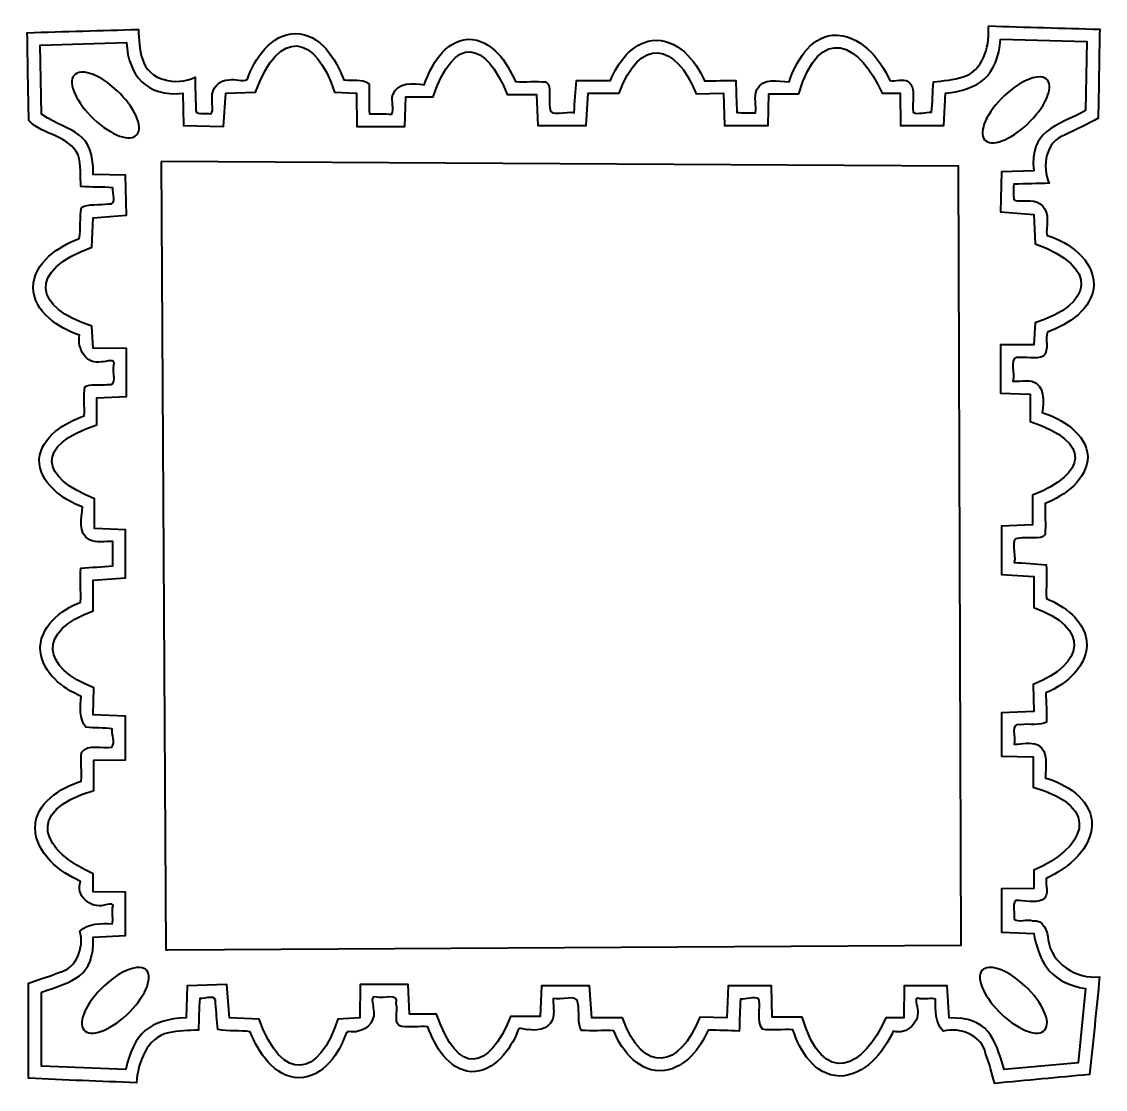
# Model space of a CAD drawing. Header units: centimetres. Extents: x -9.5 to 9.5, y -4.2 to 4.2.
# Drawn here: x -9.55 to -0.97, y -4.23 to 4.22 of the extents above; entities that cross this region are included whole.
import ezdxf

# ---------------------------------------------------------------- set-up
doc = ezdxf.new("R2010")
doc.units = ezdxf.units.CM
doc.header["$MEASUREMENT"] = 0
doc.layers.add('Layer 1', color=7, linetype='Continuous')

msp = doc.modelspace()

# ---------------------------------------------------------------- linework, layer by layer
at = {"layer": 'Layer 1', "color": 36, "lineweight": 40}
for points, knots in [([(-1.79864, 4.08513), (-1.81734, 3.79346), (-1.97222, 3.68185), (-2.23359, 3.65564), (-2.23359, 3.65564), (-2.23359, 3.65564), (-2.24633, 3.40086), (-2.24633, 3.40086), (-2.24633, 3.40086), (-2.24633, 3.40086), (-2.58847, 3.40086), (-2.58847, 3.40086), (-2.58847, 3.40086), (-2.58847, 3.40086), (-2.59211, 3.65564), (-2.59211, 3.65564), (-2.59211, 3.65564), (-2.59211, 3.65564), (-2.73588, 3.65564), (-2.73588, 3.65564), (-2.73588, 3.65564), (-2.90376, 4.04743), (-3.2298, 4.22292), (-3.39467, 3.65018), (-3.39467, 3.65018), (-3.39467, 3.65018), (-3.63307, 3.65018), (-3.63307, 3.65018), (-3.63307, 3.65018), (-3.63307, 3.65018), (-3.63853, 3.40086), (-3.63853, 3.40086), (-3.63853, 3.40086), (-3.63853, 3.40086), (-3.98249, 3.40086), (-3.98249, 3.40086), (-3.98249, 3.40086), (-3.98249, 3.40086), (-3.99159, 3.65564), (-3.99159, 3.65564), (-3.99159, 3.65564), (-3.99159, 3.65564), (-4.20816, 3.65018), (-4.20816, 3.65018), (-4.20816, 3.65018), (-4.36341, 4.05919), (-4.65818, 4.10738), (-4.81782, 3.65563), (-4.81782, 3.65563), (-4.81782, 3.65563), (-5.06168, 3.65563), (-5.06168, 3.65563), (-5.06168, 3.65563), (-5.06168, 3.65563), (-5.07988, 3.40085), (-5.07988, 3.40085), (-5.07988, 3.40085), (-5.07988, 3.40085), (-5.46023, 3.40085), (-5.46023, 3.40085), (-5.46023, 3.40085), (-5.46023, 3.40085), (-5.47115, 3.64653), (-5.47115, 3.64653), (-5.47115, 3.64653), (-5.47115, 3.64653), (-5.70409, 3.64653), (-5.70409, 3.64653), (-5.70409, 3.64653), (-5.87607, 4.07189), (-6.12167, 4.12738), (-6.2901, 3.62652), (-6.2901, 3.62652), (-6.2901, 3.62652), (-6.50667, 3.62652), (-6.50667, 3.62652), (-6.50667, 3.62652), (-6.50667, 3.62652), (-6.51577, 3.39176), (-6.51577, 3.39176), (-6.51577, 3.39176), (-6.51577, 3.39176), (-6.89612, 3.39176), (-6.89612, 3.39176), (-6.89612, 3.39176), (-6.89612, 3.39176), (-6.89794, 3.65564), (-6.89794, 3.65564), (-6.89794, 3.65564), (-6.89794, 3.65564), (-7.07265, 3.66474), (-7.07265, 3.66474), (-7.07265, 3.66474), (-7.21763, 4.12177), (-7.51064, 4.18231), (-7.69687, 3.66474), (-7.69687, 3.66474), (-7.69687, 3.66474), (-7.93163, 3.65564), (-7.93163, 3.65564), (-7.93163, 3.65564), (-7.93163, 3.65564), (-7.95165, 3.39176), (-7.95165, 3.39176), (-7.95165, 3.39176), (-7.95165, 3.39176), (-8.26649, 3.40086), (-8.26649, 3.40086), (-8.26649, 3.40086), (-8.26649, 3.40086), (-8.27377, 3.65564), (-8.27377, 3.65564), (-8.27377, 3.65564), (-8.56172, 3.62551), (-8.70187, 3.79532), (-8.71963, 4.05783), (-8.71963, 4.05783), (-8.71963, 4.05783), (-9.40208, 4.03781), (-9.40208, 4.03781), (-9.40208, 4.03781), (-9.40208, 4.03781), (-9.39298, 3.49003), (-9.39298, 3.49003), (-9.39298, 3.49003), (-9.14096, 3.32783), (-8.98519, 3.37122), (-8.98169, 3.01322), (-8.98169, 3.01322), (-8.98169, 3.01322), (-8.72691, 3.00594), (-8.72691, 3.00594), (-8.72691, 3.00594), (-8.72691, 3.00594), (-8.71963, 2.68928), (-8.71963, 2.68928), (-8.71963, 2.68928), (-8.71963, 2.68928), (-8.98169, 2.66926), (-8.98169, 2.66926), (-8.98169, 2.66926), (-8.98169, 2.66926), (-8.99261, 2.43632), (-8.99261, 2.43632), (-8.99261, 2.43632), (-9.51018, 2.25009), (-9.44964, 1.95526), (-8.99261, 1.81028), (-8.99261, 1.81028), (-8.99261, 1.81028), (-8.98169, 1.63557), (-8.98169, 1.63557), (-8.98169, 1.63557), (-8.98169, 1.63557), (-8.71963, 1.63375), (-8.71963, 1.63375), (-8.71963, 1.63375), (-8.71963, 1.63375), (-8.71963, 1.2534), (-8.71963, 1.2534), (-8.71963, 1.2534), (-8.71963, 1.2534), (-8.95257, 1.2443), (-8.95257, 1.2443), (-8.95257, 1.2443), (-8.95257, 1.2443), (-8.95257, 1.02955), (-8.95257, 1.02955), (-8.95257, 1.02955), (-9.45344, 0.86113), (-9.39795, 0.61553), (-8.97259, 0.44355), (-8.97259, 0.44355), (-8.97259, 0.44355), (-8.97259, 0.20879), (-8.97259, 0.20879), (-8.97259, 0.20879), (-8.97259, 0.20879), (-8.72691, 0.19787), (-8.72691, 0.19787), (-8.72691, 0.19787), (-8.72691, 0.19787), (-8.72691, -0.18248), (-8.72691, -0.18248), (-8.72691, -0.18248), (-8.72691, -0.18248), (-8.98169, -0.20068), (-8.98169, -0.20068), (-8.98169, -0.20068), (-8.98169, -0.20068), (-8.98169, -0.44454), (-8.98169, -0.44454), (-8.98169, -0.44454), (-9.43344, -0.60418), (-9.38524, -0.89894), (-8.97623, -1.0542), (-8.97623, -1.0542), (-8.97623, -1.0542), (-8.98169, -1.26895), (-8.98169, -1.26895), (-8.98169, -1.26895), (-8.98169, -1.26895), (-8.72691, -1.27987), (-8.72691, -1.27987), (-8.72691, -1.27987), (-8.72691, -1.27987), (-8.72691, -1.62383), (-8.72691, -1.62383), (-8.72691, -1.62383), (-8.72691, -1.62383), (-8.97623, -1.62747), (-8.97623, -1.62747), (-8.97623, -1.62747), (-8.97623, -1.62747), (-8.97623, -1.86769), (-8.97623, -1.86769), (-8.97623, -1.86769), (-9.54898, -2.03257), (-9.37348, -2.3586), (-8.98169, -2.52648), (-8.98169, -2.52648), (-8.98169, -2.52648), (-8.98169, -2.67025), (-8.98169, -2.67025), (-8.98169, -2.67025), (-8.98169, -2.67025), (-8.72691, -2.67389), (-8.72691, -2.67389), (-8.72691, -2.67389), (-8.72691, -2.67389), (-8.72691, -3.01603), (-8.72691, -3.01603), (-8.72691, -3.01603), (-8.72691, -3.01603), (-8.98169, -3.02877), (-8.98169, -3.02877), (-8.98169, -3.02877), (-8.97243, -3.34929), (-9.14714, -3.37822), (-9.39298, -3.46554), (-9.39298, -3.46554), (-9.39298, -3.46554), (-9.39298, -4.05154), (-9.39298, -4.05154), (-9.39298, -4.05154), (-9.39298, -4.05154), (-8.72509, -4.07884), (-8.72509, -4.07884), (-8.72509, -4.07884), (-8.66336, -3.79076), (-8.5328, -3.67781), (-8.24646, -3.66937), (-8.24646, -3.66937), (-8.24646, -3.66937), (-8.23918, -3.41459), (-8.23918, -3.41459), (-8.23918, -3.41459), (-8.23918, -3.41459), (-7.92434, -3.40549), (-7.92434, -3.40549), (-7.92434, -3.40549), (-7.92434, -3.40549), (-7.9025, -3.66937), (-7.9025, -3.66937), (-7.9025, -3.66937), (-7.9025, -3.66937), (-7.66956, -3.67847), (-7.66956, -3.67847), (-7.66956, -3.67847), (-7.48333, -4.19604), (-7.19032, -4.1355), (-7.04534, -3.67847), (-7.04534, -3.67847), (-7.04534, -3.67847), (-6.87063, -3.66937), (-6.87063, -3.66937), (-6.87063, -3.66937), (-6.87063, -3.66937), (-6.86881, -3.40549), (-6.86881, -3.40549), (-6.86881, -3.40549), (-6.86881, -3.40549), (-6.48846, -3.40549), (-6.48846, -3.40549), (-6.48846, -3.40549), (-6.48846, -3.40549), (-6.47754, -3.63843), (-6.47754, -3.63843), (-6.47754, -3.63843), (-6.47754, -3.63843), (-6.26279, -3.63843), (-6.26279, -3.63843), (-6.26279, -3.63843), (-6.09437, -4.1393), (-5.84876, -4.08381), (-5.67679, -3.65845), (-5.67679, -3.65845), (-5.67679, -3.65845), (-5.44203, -3.65845), (-5.44203, -3.65845), (-5.44203, -3.65845), (-5.44203, -3.65845), (-5.43293, -3.41459), (-5.43293, -3.41459), (-5.43293, -3.41459), (-5.43293, -3.41459), (-5.05258, -3.41459), (-5.05258, -3.41459), (-5.05258, -3.41459), (-5.05258, -3.41459), (-5.03438, -3.66937), (-5.03438, -3.66937), (-5.03438, -3.66937), (-5.03438, -3.66937), (-4.79052, -3.66937), (-4.79052, -3.66937), (-4.79052, -3.66937), (-4.63088, -4.12112), (-4.3343, -4.0711), (-4.17904, -3.66209), (-4.17904, -3.66209), (-4.17904, -3.66209), (-3.96429, -3.66937), (-3.96429, -3.66937), (-3.96429, -3.66937), (-3.96429, -3.66937), (-3.95519, -3.41459), (-3.95519, -3.41459), (-3.95519, -3.41459), (-3.95519, -3.41459), (-3.61123, -3.41459), (-3.61123, -3.41459), (-3.61123, -3.41459), (-3.61123, -3.41459), (-3.60577, -3.66209), (-3.60577, -3.66209), (-3.60577, -3.66209), (-3.60577, -3.66209), (-3.36737, -3.66209), (-3.36737, -3.66209), (-3.36737, -3.66209), (-3.20249, -4.23484), (-2.87464, -4.06116), (-2.70676, -3.66937), (-2.70676, -3.66937), (-2.70676, -3.66937), (-2.56299, -3.66937), (-2.56299, -3.66937), (-2.56299, -3.66937), (-2.56299, -3.66937), (-2.56117, -3.41459), (-2.56117, -3.41459), (-2.56117, -3.41459), (-2.56117, -3.41459), (-2.21903, -3.41459), (-2.21903, -3.41459), (-2.21903, -3.41459), (-2.21903, -3.41459), (-2.20447, -3.66937), (-2.20447, -3.66937), (-2.20447, -3.66937), (-1.89657, -3.66112), (-1.84086, -3.82686), (-1.76952, -4.07884), (-1.76952, -4.07884), (-1.76952, -4.07884), (-1.18352, -4.02424), (-1.18352, -4.02424), (-1.18352, -4.02424), (-1.18352, -4.02424), (-1.12346, -3.43642), (-1.12346, -3.43642), (-1.12346, -3.43642), (-1.38548, -3.39436), (-1.48393, -3.25288), (-1.53476, -3.00147), (-1.53476, -3.00147), (-1.53476, -3.00147), (-1.78954, -2.98873), (-1.78954, -2.98873), (-1.78954, -2.98873), (-1.78954, -2.98873), (-1.78954, -2.64659), (-1.78954, -2.64659), (-1.78954, -2.64659), (-1.78954, -2.64659), (-1.53476, -2.64295), (-1.53476, -2.64295), (-1.53476, -2.64295), (-1.53476, -2.64295), (-1.53476, -2.49918), (-1.53476, -2.49918), (-1.53476, -2.49918), (-1.14297, -2.33129), (-0.96747, -2.00526), (-1.54022, -1.84039), (-1.54022, -1.84039), (-1.54022, -1.84039), (-1.54022, -1.60017), (-1.54022, -1.60017), (-1.54022, -1.60017), (-1.54022, -1.60017), (-1.78954, -1.59653), (-1.78954, -1.59653), (-1.78954, -1.59653), (-1.78954, -1.59653), (-1.78954, -1.25257), (-1.78954, -1.25257), (-1.78954, -1.25257), (-1.78954, -1.25257), (-1.53476, -1.24165), (-1.53476, -1.24165), (-1.53476, -1.24165), (-1.53476, -1.24165), (-1.54022, -1.0269), (-1.54022, -1.0269), (-1.54022, -1.0269), (-1.13121, -0.87165), (-1.08301, -0.57688), (-1.53476, -0.41724), (-1.53476, -0.41724), (-1.53476, -0.41724), (-1.53476, -0.17338), (-1.53476, -0.17338), (-1.53476, -0.17338), (-1.53476, -0.17338), (-1.78954, -0.15518), (-1.78954, -0.15518), (-1.78954, -0.15518), (-1.78954, -0.15518), (-1.78954, 0.22699), (-1.78954, 0.22699), (-1.78954, 0.22699), (-1.78954, 0.22699), (-1.54386, 0.23609), (-1.54386, 0.23609), (-1.54386, 0.23609), (-1.54386, 0.23609), (-1.54386, 0.47085), (-1.54386, 0.47085), (-1.54386, 0.47085), (-1.1185, 0.64282), (-1.06301, 0.88843), (-1.56388, 1.05685), (-1.56388, 1.05685), (-1.56388, 1.05685), (-1.56388, 1.2716), (-1.56388, 1.2716), (-1.56388, 1.2716), (-1.56388, 1.2716), (-1.79864, 1.2807), (-1.79864, 1.2807), (-1.79864, 1.2807), (-1.79864, 1.2807), (-1.79864, 1.66287), (-1.79864, 1.66287), (-1.79864, 1.66287), (-1.79864, 1.66287), (-1.53476, 1.66287), (-1.53476, 1.66287), (-1.53476, 1.66287), (-1.53476, 1.66287), (-1.52384, 1.83758), (-1.52384, 1.83758), (-1.52384, 1.83758), (-1.06681, 1.98256), (-1.00627, 2.27739), (-1.52384, 2.46362), (-1.52384, 2.46362), (-1.52384, 2.46362), (-1.53476, 2.69656), (-1.53476, 2.69656), (-1.53476, 2.69656), (-1.53476, 2.69656), (-1.79864, 2.71658), (-1.79864, 2.71658), (-1.79864, 2.71658), (-1.79864, 2.71658), (-1.78954, 3.03324), (-1.78954, 3.03324), (-1.78954, 3.03324), (-1.78954, 3.03324), (-1.53476, 3.04052), (-1.53476, 3.04052), (-1.53476, 3.04052), (-1.56803, 3.36377), (-1.35821, 3.39197), (-1.12347, 3.51915), (-1.12347, 3.51915), (-1.12347, 3.51915), (-1.11437, 4.06511), (-1.11437, 4.06511), (-1.11437, 4.06511), (-1.11437, 4.06511), (-1.79864, 4.08512), (-1.79864, 4.08512), (-1.79864, 4.08512), (-1.79864, 4.08512), (-1.79864, 4.08513), (-1.79864, 4.08513)], [0, 0, 0, 0, 0.0079365, 0.0079365, 0.0079365, 0.0079365, 0.015873, 0.015873, 0.015873, 0.015873, 0.0238095, 0.0238095, 0.0238095, 0.0238095, 0.031746, 0.031746, 0.031746, 0.031746, 0.0396825, 0.0396825, 0.0396825, 0.0396825, 0.047619, 0.047619, 0.047619, 0.047619, 0.0555556, 0.0555556, 0.0555556, 0.0555556, 0.0634921, 0.0634921, 0.0634921, 0.0634921, 0.0714286, 0.0714286, 0.0714286, 0.0714286, 0.0793651, 0.0793651, 0.0793651, 0.0793651, 0.0873016, 0.0873016, 0.0873016, 0.0873016, 0.0952381, 0.0952381, 0.0952381, 0.0952381, 0.1031746, 0.1031746, 0.1031746, 0.1031746, 0.1111111, 0.1111111, 0.1111111, 0.1111111, 0.1190476, 0.1190476, 0.1190476, 0.1190476, 0.1269841, 0.1269841, 0.1269841, 0.1269841, 0.1349206, 0.1349206, 0.1349206, 0.1349206, 0.1428571, 0.1428571, 0.1428571, 0.1428571, 0.1507937, 0.1507937, 0.1507937, 0.1507937, 0.1587302, 0.1587302, 0.1587302, 0.1587302, 0.1666667, 0.1666667, 0.1666667, 0.1666667, 0.1746032, 0.1746032, 0.1746032, 0.1746032, 0.1825397, 0.1825397, 0.1825397, 0.1825397, 0.1904762, 0.1904762, 0.1904762, 0.1904762, 0.1984127, 0.1984127, 0.1984127, 0.1984127, 0.2063492, 0.2063492, 0.2063492, 0.2063492, 0.2142857, 0.2142857, 0.2142857, 0.2142857, 0.2222222, 0.2222222, 0.2222222, 0.2222222, 0.2301587, 0.2301587, 0.2301587, 0.2301587, 0.2380952, 0.2380952, 0.2380952, 0.2380952, 0.2460317, 0.2460317, 0.2460317, 0.2460317, 0.2539683, 0.2539683, 0.2539683, 0.2539683, 0.2619048, 0.2619048, 0.2619048, 0.2619048, 0.2698413, 0.2698413, 0.2698413, 0.2698413, 0.2777778, 0.2777778, 0.2777778, 0.2777778, 0.2857143, 0.2857143, 0.2857143, 0.2857143, 0.2936508, 0.2936508, 0.2936508, 0.2936508, 0.3015873, 0.3015873, 0.3015873, 0.3015873, 0.3095238, 0.3095238, 0.3095238, 0.3095238, 0.3174603, 0.3174603, 0.3174603, 0.3174603, 0.3253968, 0.3253968, 0.3253968, 0.3253968, 0.3333333, 0.3333333, 0.3333333, 0.3333333, 0.3412698, 0.3412698, 0.3412698, 0.3412698, 0.3492063, 0.3492063, 0.3492063, 0.3492063, 0.3571429, 0.3571429, 0.3571429, 0.3571429, 0.3650794, 0.3650794, 0.3650794, 0.3650794, 0.3730159, 0.3730159, 0.3730159, 0.3730159, 0.3809524, 0.3809524, 0.3809524, 0.3809524, 0.3888889, 0.3888889, 0.3888889, 0.3888889, 0.3968254, 0.3968254, 0.3968254, 0.3968254, 0.4047619, 0.4047619, 0.4047619, 0.4047619, 0.4126984, 0.4126984, 0.4126984, 0.4126984, 0.4206349, 0.4206349, 0.4206349, 0.4206349, 0.4285714, 0.4285714, 0.4285714, 0.4285714, 0.4365079, 0.4365079, 0.4365079, 0.4365079, 0.4444444, 0.4444444, 0.4444444, 0.4444444, 0.452381, 0.452381, 0.452381, 0.452381, 0.4603175, 0.4603175, 0.4603175, 0.4603175, 0.468254, 0.468254, 0.468254, 0.468254, 0.4761905, 0.4761905, 0.4761905, 0.4761905, 0.484127, 0.484127, 0.484127, 0.484127, 0.4920635, 0.4920635, 0.4920635, 0.4920635, 0.5, 0.5, 0.5, 0.5, 0.5079365, 0.5079365, 0.5079365, 0.5079365, 0.515873, 0.515873, 0.515873, 0.515873, 0.5238095, 0.5238095, 0.5238095, 0.5238095, 0.531746, 0.531746, 0.531746, 0.531746, 0.5396825, 0.5396825, 0.5396825, 0.5396825, 0.547619, 0.547619, 0.547619, 0.547619, 0.5555556, 0.5555556, 0.5555556, 0.5555556, 0.5634921, 0.5634921, 0.5634921, 0.5634921, 0.5714286, 0.5714286, 0.5714286, 0.5714286, 0.5793651, 0.5793651, 0.5793651, 0.5793651, 0.5873016, 0.5873016, 0.5873016, 0.5873016, 0.5952381, 0.5952381, 0.5952381, 0.5952381, 0.6031746, 0.6031746, 0.6031746, 0.6031746, 0.6111111, 0.6111111, 0.6111111, 0.6111111, 0.6190476, 0.6190476, 0.6190476, 0.6190476, 0.6269841, 0.6269841, 0.6269841, 0.6269841, 0.6349206, 0.6349206, 0.6349206, 0.6349206, 0.6428571, 0.6428571, 0.6428571, 0.6428571, 0.6507937, 0.6507937, 0.6507937, 0.6507937, 0.6587302, 0.6587302, 0.6587302, 0.6587302, 0.6666667, 0.6666667, 0.6666667, 0.6666667, 0.6746032, 0.6746032, 0.6746032, 0.6746032, 0.6825397, 0.6825397, 0.6825397, 0.6825397, 0.6904762, 0.6904762, 0.6904762, 0.6904762, 0.6984127, 0.6984127, 0.6984127, 0.6984127, 0.7063492, 0.7063492, 0.7063492, 0.7063492, 0.7142857, 0.7142857, 0.7142857, 0.7142857, 0.7222222, 0.7222222, 0.7222222, 0.7222222, 0.7301587, 0.7301587, 0.7301587, 0.7301587, 0.7380952, 0.7380952, 0.7380952, 0.7380952, 0.7460317, 0.7460317, 0.7460317, 0.7460317, 0.7539683, 0.7539683, 0.7539683, 0.7539683, 0.7619048, 0.7619048, 0.7619048, 0.7619048, 0.7698413, 0.7698413, 0.7698413, 0.7698413, 0.7777778, 0.7777778, 0.7777778, 0.7777778, 0.7857143, 0.7857143, 0.7857143, 0.7857143, 0.7936508, 0.7936508, 0.7936508, 0.7936508, 0.8015873, 0.8015873, 0.8015873, 0.8015873, 0.8095238, 0.8095238, 0.8095238, 0.8095238, 0.8174603, 0.8174603, 0.8174603, 0.8174603, 0.8253968, 0.8253968, 0.8253968, 0.8253968, 0.8333333, 0.8333333, 0.8333333, 0.8333333, 0.8412698, 0.8412698, 0.8412698, 0.8412698, 0.8492063, 0.8492063, 0.8492063, 0.8492063, 0.8571429, 0.8571429, 0.8571429, 0.8571429, 0.8650794, 0.8650794, 0.8650794, 0.8650794, 0.8730159, 0.8730159, 0.8730159, 0.8730159, 0.8809524, 0.8809524, 0.8809524, 0.8809524, 0.8888889, 0.8888889, 0.8888889, 0.8888889, 0.8968254, 0.8968254, 0.8968254, 0.8968254, 0.9047619, 0.9047619, 0.9047619, 0.9047619, 0.9126984, 0.9126984, 0.9126984, 0.9126984, 0.9206349, 0.9206349, 0.9206349, 0.9206349, 0.9285714, 0.9285714, 0.9285714, 0.9285714, 0.9365079, 0.9365079, 0.9365079, 0.9365079, 0.9444444, 0.9444444, 0.9444444, 0.9444444, 0.952381, 0.952381, 0.952381, 0.952381, 0.9603175, 0.9603175, 0.9603175, 0.9603175, 0.968254, 0.968254, 0.968254, 0.968254, 0.9761905, 0.9761905, 0.9761905, 0.9761905, 0.984127, 0.984127, 0.984127, 0.984127, 1, 1, 1, 1]), ([(-9.07814, 3.82306), (-9.00736, 3.82776), (-8.89558, 3.77294), (-8.79242, 3.67565), (-8.79242, 3.67565), (-8.65487, 3.54593), (-8.58525, 3.39018), (-8.63591, 3.32805), (-8.63591, 3.32805), (-8.68657, 3.26592), (-8.83868, 3.32027), (-8.97623, 3.44998), (-8.97623, 3.44998), (-9.11378, 3.5797), (-9.18522, 3.73545), (-9.13456, 3.79758), (-9.13456, 3.79758), (-9.12189, 3.81311), (-9.10174, 3.82149), (-9.07814, 3.82306)], [0, 0, 0, 0, 0.1666667, 0.1666667, 0.1666667, 0.1666667, 0.3333333, 0.3333333, 0.3333333, 0.3333333, 0.5, 0.5, 0.5, 0.5, 0.6666667, 0.6666667, 0.6666667, 0.6666667, 1, 1, 1, 1]), ([(-1.48198, 3.78485), (-1.45839, 3.78328), (-1.43823, 3.7749), (-1.42556, 3.75937), (-1.42556, 3.75937), (-1.3749, 3.69724), (-1.44634, 3.54149), (-1.58389, 3.41177), (-1.58389, 3.41177), (-1.72144, 3.28205), (-1.87355, 3.22589), (-1.92421, 3.28802), (-1.92421, 3.28802), (-1.97487, 3.35015), (-1.90525, 3.5059), (-1.7677, 3.63562), (-1.7677, 3.63562), (-1.66454, 3.73291), (-1.55276, 3.78955), (-1.48198, 3.78485)], [0, 0, 0, 0, 0.1666667, 0.1666667, 0.1666667, 0.1666667, 0.3333333, 0.3333333, 0.3333333, 0.3333333, 0.5, 0.5, 0.5, 0.5, 0.6666667, 0.6666667, 0.6666667, 0.6666667, 1, 1, 1, 1]), ([(-8.44483, 3.11513), (-8.44483, 3.11513), (-2.12986, 3.07873), (-2.12986, 3.07873), (-2.12986, 3.07873), (-2.12986, 3.07873), (-2.10984, -3.09246), (-2.10984, -3.09246), (-2.10984, -3.09246), (-2.10984, -3.09246), (-8.39205, -3.13068), (-8.39205, -3.13068), (-8.39205, -3.13068), (-8.39205, -3.13068), (-8.40661, -3.12886), (-8.40661, -3.12886), (-8.40661, -3.12886), (-8.40661, -3.12886), (-8.44483, 3.11513), (-8.44483, 3.11513)], [0, 0, 0, 0, 0.1666667, 0.1666667, 0.1666667, 0.1666667, 0.3333333, 0.3333333, 0.3333333, 0.3333333, 0.5, 0.5, 0.5, 0.5, 0.6666667, 0.6666667, 0.6666667, 0.6666667, 1, 1, 1, 1]), ([(-8.61226, -3.26899), (-8.58867, -3.27056), (-8.57033, -3.27894), (-8.55766, -3.29447), (-8.55766, -3.29447), (-8.507, -3.3566), (-8.57662, -3.51235), (-8.71417, -3.64207), (-8.71417, -3.64207), (-8.85172, -3.77178), (-9.00565, -3.82613), (-9.05631, -3.764), (-9.05631, -3.764), (-9.10697, -3.70187), (-9.03553, -3.54612), (-8.89798, -3.4164), (-8.89798, -3.4164), (-8.79482, -3.31911), (-8.68304, -3.26429), (-8.61226, -3.26899)], [0, 0, 0, 0, 0.1666667, 0.1666667, 0.1666667, 0.1666667, 0.3333333, 0.3333333, 0.3333333, 0.3333333, 0.5, 0.5, 0.5, 0.5, 0.6666667, 0.6666667, 0.6666667, 0.6666667, 1, 1, 1, 1]), ([(-1.88782, -3.26899), (-1.81704, -3.26429), (-1.70526, -3.31911), (-1.6021, -3.4164), (-1.6021, -3.4164), (-1.46455, -3.54612), (-1.39493, -3.70187), (-1.44559, -3.764), (-1.44559, -3.764), (-1.49625, -3.82613), (-1.64835, -3.77178), (-1.78591, -3.64207), (-1.78591, -3.64207), (-1.92346, -3.51235), (-1.9949, -3.3566), (-1.94424, -3.29447), (-1.94424, -3.29447), (-1.93157, -3.27894), (-1.91142, -3.27056), (-1.88782, -3.26899)], [0, 0, 0, 0, 0.1666667, 0.1666667, 0.1666667, 0.1666667, 0.3333333, 0.3333333, 0.3333333, 0.3333333, 0.5, 0.5, 0.5, 0.5, 0.6666667, 0.6666667, 0.6666667, 0.6666667, 1, 1, 1, 1])]:
    msp.add_open_spline(points, degree=3, knots=knots, dxfattribs=at)
at = {"layer": 'Layer 1', "color": 40, "lineweight": 40}
msp.add_open_spline([(-1.89256, 4.16548), (-1.88501, 4.01765), (-1.93836, 3.83615), (-2.09212, 3.78487), (-2.09212, 3.78487), (-2.16984, 3.76233), (-2.25003, 3.75539), (-2.32946, 3.74551), (-2.32946, 3.74551), (-2.33524, 3.66621), (-2.33575, 3.58145), (-2.34402, 3.50541), (-2.34402, 3.50541), (-2.39007, 3.51076), (-2.44985, 3.4823), (-2.48847, 3.5058), (-2.48847, 3.5058), (-2.5058, 3.58371), (-2.45725, 3.69204), (-2.52783, 3.74905), (-2.52783, 3.74905), (-2.57282, 3.77609), (-2.63028, 3.74465), (-2.67268, 3.75732), (-2.67268, 3.75732), (-2.75601, 3.93545), (-2.91157, 4.12769), (-3.12729, 4.11589), (-3.12729, 4.11589), (-3.31391, 4.0942), (-3.41678, 3.90335), (-3.47209, 3.74708), (-3.47209, 3.74708), (-3.55734, 3.74918), (-3.68143, 3.78258), (-3.72714, 3.68489), (-3.72714, 3.68489), (-3.75327, 3.6268), (-3.72836, 3.55559), (-3.73737, 3.50029), (-3.73737, 3.50029), (-3.78658, 3.49908), (-3.83577, 3.50211), (-3.88497, 3.50265), (-3.88497, 3.50265), (-3.88838, 3.58739), (-3.8912, 3.67215), (-3.89402, 3.75692), (-3.89402, 3.75692), (-3.97654, 3.7614), (-4.05936, 3.75195), (-4.1416, 3.75298), (-4.1416, 3.75298), (-4.21109, 3.918), (-4.35893, 4.09424), (-4.55646, 4.07377), (-4.55646, 4.07377), (-4.72093, 4.04975), (-4.82845, 3.90064), (-4.88709, 3.75653), (-4.88709, 3.75653), (-4.97683, 3.75653), (-5.06657, 3.75653), (-5.15631, 3.75653), (-5.15631, 3.75653), (-5.16217, 3.6715), (-5.16834, 3.58649), (-5.17442, 3.50148), (-5.17442, 3.50148), (-5.23124, 3.52136), (-5.36742, 3.45828), (-5.3658, 3.53923), (-5.3658, 3.53923), (-5.38202, 3.6023), (-5.34577, 3.71644), (-5.39719, 3.74551), (-5.39719, 3.74551), (-5.47748, 3.75218), (-5.5581, 3.74378), (-5.63847, 3.74787), (-5.63847, 3.74787), (-5.70631, 3.90371), (-5.82496, 4.08105), (-6.01318, 4.08401), (-6.01318, 4.08401), (-6.20138, 4.06926), (-6.30686, 3.87823), (-6.36073, 3.7219), (-6.36073, 3.7219), (-6.44623, 3.74003), (-6.57517, 3.74433), (-6.60949, 3.64357), (-6.60949, 3.64357), (-6.62643, 3.59543), (-6.59546, 3.52671), (-6.61697, 3.49046), (-6.61697, 3.49046), (-6.67649, 3.49334), (-6.7361, 3.49317), (-6.79567, 3.49243), (-6.79567, 3.49243), (-6.79629, 3.57102), (-6.79696, 3.64961), (-6.79724, 3.7282), (-6.79724, 3.7282), (-6.8533, 3.77933), (-6.93717, 3.74855), (-6.99877, 3.76243), (-6.99877, 3.76243), (-7.06089, 3.93049), (-7.1809, 4.12363), (-7.38017, 4.13045), (-7.38017, 4.13045), (-7.57631, 4.12303), (-7.70368, 3.93489), (-7.76039, 3.76637), (-7.76039, 3.76637), (-7.80077, 3.73816), (-7.85805, 3.77468), (-7.90524, 3.76086), (-7.90524, 3.76086), (-7.98237, 3.76276), (-8.04836, 3.69712), (-8.04064, 3.61916), (-8.04064, 3.61916), (-8.04582, 3.5797), (-8.02617, 3.52273), (-8.04969, 3.49399), (-8.04969, 3.49399), (-8.09109, 3.5053), (-8.18352, 3.47169), (-8.16991, 3.53767), (-8.16991, 3.53767), (-8.17193, 3.61928), (-8.17418, 3.70089), (-8.17603, 3.7825), (-8.17603, 3.7825), (-8.32045, 3.71059), (-8.5461, 3.75588), (-8.59325, 3.92617), (-8.59325, 3.92617), (-8.61852, 4.00116), (-8.62011, 4.08273), (-8.62513, 4.16155), (-8.62513, 4.16155), (-8.91823, 4.15272), (-9.21134, 4.14436), (-9.50444, 4.13557), (-9.50444, 4.13557), (-9.5001, 3.90348), (-9.49839, 3.67134), (-9.49224, 3.43929), (-9.49224, 3.43929), (-9.37987, 3.32317), (-9.17503, 3.32309), (-9.10139, 3.16691), (-9.10139, 3.16691), (-9.07614, 3.08584), (-9.08624, 2.99971), (-9.07974, 2.91619), (-9.07974, 2.91619), (-8.99576, 2.90992), (-8.91126, 2.91477), (-8.82744, 2.90635), (-8.82744, 2.90635), (-8.83433, 2.86341), (-8.78902, 2.77116), (-8.86039, 2.77986), (-8.86039, 2.77986), (-8.92758, 2.76571), (-9.02596, 2.78471), (-9.07476, 2.75099), (-9.07476, 2.75099), (-9.09204, 2.67051), (-9.07806, 2.5829), (-9.09312, 2.50487), (-9.09312, 2.50487), (-9.26097, 2.44098), (-9.45027, 2.31646), (-9.45838, 2.11835), (-9.45838, 2.11835), (-9.45113, 1.92073), (-9.25998, 1.79542), (-9.08997, 1.73931), (-9.08997, 1.73931), (-9.11441, 1.63508), (-9.03456, 1.49788), (-8.91482, 1.52913), (-8.91482, 1.52913), (-8.88349, 1.5235), (-8.79787, 1.56579), (-8.81957, 1.50079), (-8.81957, 1.50079), (-8.83437, 1.44682), (-8.78213, 1.33), (-8.8707, 1.34846), (-8.8707, 1.34846), (-8.92717, 1.33863), (-9.01141, 1.3587), (-9.04923, 1.32925), (-9.04923, 1.32925), (-9.06118, 1.25325), (-9.04874, 1.17642), (-9.05337, 1.1001), (-9.05337, 1.1001), (-9.20992, 1.04273), (-9.39033, 0.94022), (-9.40997, 0.75688), (-9.40997, 0.75688), (-9.41123, 0.56262), (-9.22422, 0.4426), (-9.06714, 0.37587), (-9.06714, 0.37587), (-9.07448, 0.28977), (-9.10467, 0.16977), (-9.01243, 0.11727), (-9.01243, 0.11727), (-8.95494, 0.09018), (-8.88914, 0.10826), (-8.82822, 0.10507), (-8.82822, 0.10507), (-8.82607, 0.04067), (-8.82852, -0.02377), (-8.82822, -0.08819), (-8.82822, -0.08819), (-8.91193, -0.09423), (-8.99563, -0.10023), (-9.07934, -0.1063), (-9.07934, -0.1063), (-9.08822, -0.19571), (-9.07837, -0.28557), (-9.08288, -0.37513), (-9.08288, -0.37513), (-9.24356, -0.43762), (-9.41532, -0.57578), (-9.40091, -0.76598), (-9.40091, -0.76598), (-9.38014, -0.93881), (-9.22703, -1.05664), (-9.07737, -1.1218), (-9.07737, -1.1218), (-9.08528, -1.20413), (-9.09448, -1.29719), (-9.04116, -1.36701), (-9.04116, -1.36701), (-8.97191, -1.37205), (-8.89844, -1.37141), (-8.83176, -1.37803), (-8.83176, -1.37803), (-8.83948, -1.42315), (-8.80393, -1.48941), (-8.83491, -1.52406), (-8.83491, -1.52406), (-8.91226, -1.54333), (-9.02096, -1.48765), (-9.07501, -1.56696), (-9.07501, -1.56696), (-9.08551, -1.64222), (-9.06948, -1.71962), (-9.07777, -1.79407), (-9.07777, -1.79407), (-9.2466, -1.84704), (-9.43834, -1.96615), (-9.44303, -2.16288), (-9.44303, -2.16288), (-9.43807, -2.36767), (-9.24764, -2.51351), (-9.0821, -2.58836), (-9.0821, -2.58836), (-9.12945, -2.69662), (-9.00175, -2.80673), (-8.89593, -2.77611), (-8.89593, -2.77611), (-8.86725, -2.77459), (-8.81041, -2.74739), (-8.82902, -2.79736), (-8.82902, -2.79736), (-8.83555, -2.83826), (-8.82122, -2.893), (-8.83296, -2.92292), (-8.83296, -2.92292), (-8.92034, -2.91994), (-9.02059, -2.91598), (-9.08762, -2.98196), (-9.08762, -2.98196), (-9.0519, -3.11187), (-9.11373, -3.27949), (-9.2549, -3.30944), (-9.2549, -3.30944), (-9.3332, -3.34099), (-9.41405, -3.36491), (-9.49382, -3.39328), (-9.49382, -3.39328), (-9.49382, -3.64466), (-9.49382, -3.89604), (-9.49382, -4.14742), (-9.49382, -4.14742), (-9.20945, -4.16082), (-8.92495, -4.17158), (-8.64049, -4.18284), (-8.64049, -4.18284), (-8.62847, -4.02471), (-8.55955, -3.82443), (-8.38622, -3.78648), (-8.38622, -3.78648), (-8.30865, -3.77049), (-8.22867, -3.7695), (-8.14927, -3.76523), (-8.14927, -3.76523), (-8.14286, -3.68193), (-8.14817, -3.59697), (-8.13904, -3.51451), (-8.13904, -3.51451), (-8.09427, -3.51926), (-8.00064, -3.47561), (-8.01387, -3.55269), (-8.01387, -3.55269), (-8.00749, -3.62182), (-8.00276, -3.69109), (-7.99537, -3.76012), (-7.99537, -3.76012), (-7.91184, -3.78117), (-7.82025, -3.76491), (-7.73874, -3.77862), (-7.73874, -3.77862), (-7.67419, -3.94441), (-7.55108, -4.13639), (-7.35301, -4.14428), (-7.35301, -4.14428), (-7.15838, -4.13764), (-7.03463, -3.95144), (-6.97712, -3.78453), (-6.97712, -3.78453), (-6.96163, -3.76817), (-6.91478, -3.78855), (-6.88817, -3.77469), (-6.88817, -3.77469), (-6.80116, -3.76285), (-6.73883, -3.67451), (-6.76567, -3.58935), (-6.76567, -3.58935), (-6.76247, -3.55796), (-6.79645, -3.48448), (-6.73585, -3.50507), (-6.73585, -3.50507), (-6.68306, -3.52196), (-6.56258, -3.46584), (-6.58231, -3.55697), (-6.58231, -3.55697), (-6.56393, -3.61306), (-6.61043, -3.73023), (-6.53991, -3.73747), (-6.53991, -3.73747), (-6.47116, -3.74506), (-6.40198, -3.73416), (-6.3332, -3.73966), (-6.3332, -3.73966), (-6.27575, -3.89576), (-6.17321, -4.07621), (-5.98998, -4.09548), (-5.98998, -4.09548), (-5.80544, -4.09766), (-5.6804, -3.92434), (-5.61881, -3.76997), (-5.61881, -3.76997), (-5.61126, -3.72966), (-5.55517, -3.7729), (-5.52907, -3.7617), (-5.52907, -3.7617), (-5.44964, -3.77743), (-5.34626, -3.74531), (-5.33857, -3.65228), (-5.33857, -3.65228), (-5.33001, -3.60705), (-5.34337, -3.56089), (-5.33975, -3.51531), (-5.33975, -3.51531), (-5.2809, -3.53468), (-5.14653, -3.47291), (-5.14417, -3.553), (-5.14417, -3.553), (-5.13042, -3.62016), (-5.1497, -3.72028), (-5.11621, -3.76774), (-5.11621, -3.76774), (-5.03094, -3.77518), (-4.94531, -3.76587), (-4.85994, -3.77037), (-4.85994, -3.77037), (-4.79728, -3.93331), (-4.65328, -4.10878), (-4.45965, -4.08643), (-4.45965, -4.08643), (-4.29054, -4.06163), (-4.17701, -3.91156), (-4.11249, -3.76486), (-4.11249, -3.76486), (-4.03062, -3.7676), (-3.94876, -3.7705), (-3.86688, -3.77313), (-3.86688, -3.77313), (-3.86311, -3.68897), (-3.86259, -3.60082), (-3.85625, -3.51926), (-3.85625, -3.51926), (-3.811, -3.52683), (-3.74686, -3.49212), (-3.71062, -3.52162), (-3.71062, -3.52162), (-3.69639, -3.59978), (-3.73065, -3.68888), (-3.68307, -3.75936), (-3.68307, -3.75936), (-3.60279, -3.7714), (-3.52122, -3.75621), (-3.441, -3.76369), (-3.441, -3.76369), (-3.38762, -3.93182), (-3.26975, -4.12331), (-3.07377, -4.12974), (-3.07377, -4.12974), (-2.86992, -4.12481), (-2.7262, -3.94505), (-2.64632, -3.77432), (-2.64632, -3.77432), (-2.53825, -3.80805), (-2.42646, -3.69636), (-2.45739, -3.58775), (-2.45739, -3.58775), (-2.45774, -3.56034), (-2.48854, -3.49634), (-2.43653, -3.51729), (-2.43653, -3.51729), (-2.39662, -3.52463), (-2.3403, -3.50746), (-2.31176, -3.52005), (-2.31176, -3.52005), (-2.3139, -3.60769), (-2.31616, -3.7066), (-2.25193, -3.77471), (-2.25193, -3.77471), (-2.11733, -3.73948), (-1.9455, -3.80577), (-1.91579, -3.95144), (-1.91579, -3.95144), (-1.88495, -4.02794), (-1.86821, -4.10843), (-1.84297, -4.1876), (-1.84297, -4.1876), (-1.59278, -4.164), (-1.34256, -4.14074), (-1.09237, -4.11715), (-1.09237, -4.11715), (-1.06398, -3.8598), (-1.03857, -3.60214), (-1.01286, -3.34451), (-1.01286, -3.34451), (-1.19588, -3.36292), (-1.39621, -3.23804), (-1.41984, -3.05049), (-1.41984, -3.05049), (-1.42567, -2.98317), (-1.45602, -2.88572), (-1.54186, -2.89935), (-1.54186, -2.89935), (-1.58882, -2.88354), (-1.65089, -2.91415), (-1.69064, -2.88794), (-1.69064, -2.88794), (-1.67908, -2.84236), (-1.71032, -2.77657), (-1.67529, -2.73955), (-1.67529, -2.73955), (-1.60679, -2.73577), (-1.53031, -2.76341), (-1.46432, -2.73325), (-1.46432, -2.73325), (-1.40467, -2.69388), (-1.4428, -2.61847), (-1.43637, -2.56439), (-1.43637, -2.56439), (-1.25929, -2.4811), (-1.06625, -2.32842), (-1.07386, -2.11411), (-1.07386, -2.11411), (-1.09379, -1.92771), (-1.2766, -1.81566), (-1.44148, -1.76892), (-1.44148, -1.76892), (-1.44581, -1.68114), (-1.40758, -1.5585), (-1.50288, -1.50599), (-1.50288, -1.50599), (-1.56237, -1.47971), (-1.62784, -1.50083), (-1.68984, -1.50048), (-1.68984, -1.50048), (-1.67388, -1.4473), (-1.72851, -1.32701), (-1.63793, -1.34685), (-1.63793, -1.34685), (-1.57368, -1.33582), (-1.47668, -1.35732), (-1.43318, -1.32534), (-1.43318, -1.32534), (-1.42979, -1.24806), (-1.43866, -1.17049), (-1.43754, -1.0935), (-1.43754, -1.0935), (-1.27285, -1.02493), (-1.09696, -0.87684), (-1.11636, -0.67943), (-1.11636, -0.67943), (-1.1397, -0.51383), (-1.29208, -0.40696), (-1.4336, -0.34684), (-1.4336, -0.34684), (-1.43814, -0.25755), (-1.42792, -0.16794), (-1.43714, -0.0788), (-1.43714, -0.0788), (-1.52097, -0.07273), (-1.60482, -0.06673), (-1.68865, -0.06069), (-1.68865, -0.06069), (-1.66883, -0.00376), (-1.73176, 0.13264), (-1.6509, 0.13095), (-1.6509, 0.13095), (-1.58791, 0.14718), (-1.47341, 0.10932), (-1.44502, 0.16091), (-1.44502, 0.16091), (-1.43834, 0.24225), (-1.44676, 0.32392), (-1.44266, 0.40534), (-1.44266, 0.40534), (-1.28769, 0.47225), (-1.11108, 0.59084), (-1.10652, 0.77769), (-1.10652, 0.77769), (-1.11846, 0.96449), (-1.31087, 1.07383), (-1.46706, 1.1276), (-1.46706, 1.1276), (-1.45478, 1.21206), (-1.44262, 1.34701), (-1.5505, 1.37478), (-1.5505, 1.37478), (-1.59979, 1.38276), (-1.64945, 1.37199), (-1.69889, 1.37517), (-1.69889, 1.37517), (-1.68291, 1.4308), (-1.72763, 1.5472), (-1.67213, 1.56213), (-1.67213, 1.56213), (-1.60256, 1.57015), (-1.51668, 1.54676), (-1.45627, 1.57243), (-1.45627, 1.57243), (-1.40972, 1.62692), (-1.44682, 1.70757), (-1.42495, 1.76444), (-1.42495, 1.76444), (-1.25801, 1.82554), (-1.07037, 1.94465), (-1.05772, 2.13915), (-1.05772, 2.13915), (-1.06219, 2.34124), (-1.25409, 2.47151), (-1.42692, 2.5296), (-1.42692, 2.5296), (-1.44145, 2.56235), (-1.4206, 2.61581), (-1.42849, 2.65634), (-1.42849, 2.65634), (-1.42192, 2.73382), (-1.4823, 2.80873), (-1.5635, 2.80276), (-1.5635, 2.80276), (-1.60285, 2.81019), (-1.66436, 2.79157), (-1.6926, 2.81417), (-1.6926, 2.81417), (-1.69241, 2.85437), (-1.69855, 2.89559), (-1.69221, 2.93501), (-1.69221, 2.93501), (-1.59868, 2.93805), (-1.50513, 2.94067), (-1.41157, 2.94288), (-1.41157, 2.94288), (-1.47262, 3.0757), (-1.44121, 3.27629), (-1.28627, 3.32541), (-1.28627, 3.32541), (-1.19912, 3.37116), (-1.10788, 3.40848), (-1.02426, 3.45928), (-1.02426, 3.45928), (-1.01934, 3.69372), (-1.01611, 3.92819), (-1.01206, 4.16265), (-1.01206, 4.16265), (-1.30477, 4.17136), (-1.59749, 4.17986), (-1.89019, 4.18902), (-1.89019, 4.18902), (-1.89019, 4.18902), (-1.89144, 4.17649), (-1.89144, 4.17649), (-1.89144, 4.17649), (-1.89144, 4.17649), (-1.89255, 4.16541), (-1.89255, 4.16541), (-1.89255, 4.16541), (-1.89255, 4.16541), (-1.89256, 4.16548), (-1.89256, 4.16548)], degree=3, knots=[0, 0, 0, 0, 0.0064103, 0.0064103, 0.0064103, 0.0064103, 0.0128205, 0.0128205, 0.0128205, 0.0128205, 0.0192308, 0.0192308, 0.0192308, 0.0192308, 0.025641, 0.025641, 0.025641, 0.025641, 0.0320513, 0.0320513, 0.0320513, 0.0320513, 0.0384615, 0.0384615, 0.0384615, 0.0384615, 0.0448718, 0.0448718, 0.0448718, 0.0448718, 0.0512821, 0.0512821, 0.0512821, 0.0512821, 0.0576923, 0.0576923, 0.0576923, 0.0576923, 0.0641026, 0.0641026, 0.0641026, 0.0641026, 0.0705128, 0.0705128, 0.0705128, 0.0705128, 0.0769231, 0.0769231, 0.0769231, 0.0769231, 0.0833333, 0.0833333, 0.0833333, 0.0833333, 0.0897436, 0.0897436, 0.0897436, 0.0897436, 0.0961538, 0.0961538, 0.0961538, 0.0961538, 0.1025641, 0.1025641, 0.1025641, 0.1025641, 0.1089744, 0.1089744, 0.1089744, 0.1089744, 0.1153846, 0.1153846, 0.1153846, 0.1153846, 0.1217949, 0.1217949, 0.1217949, 0.1217949, 0.1282051, 0.1282051, 0.1282051, 0.1282051, 0.1346154, 0.1346154, 0.1346154, 0.1346154, 0.1410256, 0.1410256, 0.1410256, 0.1410256, 0.1474359, 0.1474359, 0.1474359, 0.1474359, 0.1538462, 0.1538462, 0.1538462, 0.1538462, 0.1602564, 0.1602564, 0.1602564, 0.1602564, 0.1666667, 0.1666667, 0.1666667, 0.1666667, 0.1730769, 0.1730769, 0.1730769, 0.1730769, 0.1794872, 0.1794872, 0.1794872, 0.1794872, 0.1858974, 0.1858974, 0.1858974, 0.1858974, 0.1923077, 0.1923077, 0.1923077, 0.1923077, 0.1987179, 0.1987179, 0.1987179, 0.1987179, 0.2051282, 0.2051282, 0.2051282, 0.2051282, 0.2115385, 0.2115385, 0.2115385, 0.2115385, 0.2179487, 0.2179487, 0.2179487, 0.2179487, 0.224359, 0.224359, 0.224359, 0.224359, 0.2307692, 0.2307692, 0.2307692, 0.2307692, 0.2371795, 0.2371795, 0.2371795, 0.2371795, 0.2435897, 0.2435897, 0.2435897, 0.2435897, 0.25, 0.25, 0.25, 0.25, 0.2564103, 0.2564103, 0.2564103, 0.2564103, 0.2628205, 0.2628205, 0.2628205, 0.2628205, 0.2692308, 0.2692308, 0.2692308, 0.2692308, 0.275641, 0.275641, 0.275641, 0.275641, 0.2820513, 0.2820513, 0.2820513, 0.2820513, 0.2884615, 0.2884615, 0.2884615, 0.2884615, 0.2948718, 0.2948718, 0.2948718, 0.2948718, 0.3012821, 0.3012821, 0.3012821, 0.3012821, 0.3076923, 0.3076923, 0.3076923, 0.3076923, 0.3141026, 0.3141026, 0.3141026, 0.3141026, 0.3205128, 0.3205128, 0.3205128, 0.3205128, 0.3269231, 0.3269231, 0.3269231, 0.3269231, 0.3333333, 0.3333333, 0.3333333, 0.3333333, 0.3397436, 0.3397436, 0.3397436, 0.3397436, 0.3461538, 0.3461538, 0.3461538, 0.3461538, 0.3525641, 0.3525641, 0.3525641, 0.3525641, 0.3589744, 0.3589744, 0.3589744, 0.3589744, 0.3653846, 0.3653846, 0.3653846, 0.3653846, 0.3717949, 0.3717949, 0.3717949, 0.3717949, 0.3782051, 0.3782051, 0.3782051, 0.3782051, 0.3846154, 0.3846154, 0.3846154, 0.3846154, 0.3910256, 0.3910256, 0.3910256, 0.3910256, 0.3974359, 0.3974359, 0.3974359, 0.3974359, 0.4038462, 0.4038462, 0.4038462, 0.4038462, 0.4102564, 0.4102564, 0.4102564, 0.4102564, 0.4166667, 0.4166667, 0.4166667, 0.4166667, 0.4230769, 0.4230769, 0.4230769, 0.4230769, 0.4294872, 0.4294872, 0.4294872, 0.4294872, 0.4358974, 0.4358974, 0.4358974, 0.4358974, 0.4423077, 0.4423077, 0.4423077, 0.4423077, 0.4487179, 0.4487179, 0.4487179, 0.4487179, 0.4551282, 0.4551282, 0.4551282, 0.4551282, 0.4615385, 0.4615385, 0.4615385, 0.4615385, 0.4679487, 0.4679487, 0.4679487, 0.4679487, 0.474359, 0.474359, 0.474359, 0.474359, 0.4807692, 0.4807692, 0.4807692, 0.4807692, 0.4871795, 0.4871795, 0.4871795, 0.4871795, 0.4935897, 0.4935897, 0.4935897, 0.4935897, 0.5, 0.5, 0.5, 0.5, 0.5064103, 0.5064103, 0.5064103, 0.5064103, 0.5128205, 0.5128205, 0.5128205, 0.5128205, 0.5192308, 0.5192308, 0.5192308, 0.5192308, 0.525641, 0.525641, 0.525641, 0.525641, 0.5320513, 0.5320513, 0.5320513, 0.5320513, 0.5384615, 0.5384615, 0.5384615, 0.5384615, 0.5448718, 0.5448718, 0.5448718, 0.5448718, 0.5512821, 0.5512821, 0.5512821, 0.5512821, 0.5576923, 0.5576923, 0.5576923, 0.5576923, 0.5641026, 0.5641026, 0.5641026, 0.5641026, 0.5705128, 0.5705128, 0.5705128, 0.5705128, 0.5769231, 0.5769231, 0.5769231, 0.5769231, 0.5833333, 0.5833333, 0.5833333, 0.5833333, 0.5897436, 0.5897436, 0.5897436, 0.5897436, 0.5961538, 0.5961538, 0.5961538, 0.5961538, 0.6025641, 0.6025641, 0.6025641, 0.6025641, 0.6089744, 0.6089744, 0.6089744, 0.6089744, 0.6153846, 0.6153846, 0.6153846, 0.6153846, 0.6217949, 0.6217949, 0.6217949, 0.6217949, 0.6282051, 0.6282051, 0.6282051, 0.6282051, 0.6346154, 0.6346154, 0.6346154, 0.6346154, 0.6410256, 0.6410256, 0.6410256, 0.6410256, 0.6474359, 0.6474359, 0.6474359, 0.6474359, 0.6538462, 0.6538462, 0.6538462, 0.6538462, 0.6602564, 0.6602564, 0.6602564, 0.6602564, 0.6666667, 0.6666667, 0.6666667, 0.6666667, 0.6730769, 0.6730769, 0.6730769, 0.6730769, 0.6794872, 0.6794872, 0.6794872, 0.6794872, 0.6858974, 0.6858974, 0.6858974, 0.6858974, 0.6923077, 0.6923077, 0.6923077, 0.6923077, 0.6987179, 0.6987179, 0.6987179, 0.6987179, 0.7051282, 0.7051282, 0.7051282, 0.7051282, 0.7115385, 0.7115385, 0.7115385, 0.7115385, 0.7179487, 0.7179487, 0.7179487, 0.7179487, 0.724359, 0.724359, 0.724359, 0.724359, 0.7307692, 0.7307692, 0.7307692, 0.7307692, 0.7371795, 0.7371795, 0.7371795, 0.7371795, 0.7435897, 0.7435897, 0.7435897, 0.7435897, 0.75, 0.75, 0.75, 0.75, 0.7564103, 0.7564103, 0.7564103, 0.7564103, 0.7628205, 0.7628205, 0.7628205, 0.7628205, 0.7692308, 0.7692308, 0.7692308, 0.7692308, 0.775641, 0.775641, 0.775641, 0.775641, 0.7820513, 0.7820513, 0.7820513, 0.7820513, 0.7884615, 0.7884615, 0.7884615, 0.7884615, 0.7948718, 0.7948718, 0.7948718, 0.7948718, 0.8012821, 0.8012821, 0.8012821, 0.8012821, 0.8076923, 0.8076923, 0.8076923, 0.8076923, 0.8141026, 0.8141026, 0.8141026, 0.8141026, 0.8205128, 0.8205128, 0.8205128, 0.8205128, 0.8269231, 0.8269231, 0.8269231, 0.8269231, 0.8333333, 0.8333333, 0.8333333, 0.8333333, 0.8397436, 0.8397436, 0.8397436, 0.8397436, 0.8461538, 0.8461538, 0.8461538, 0.8461538, 0.8525641, 0.8525641, 0.8525641, 0.8525641, 0.8589744, 0.8589744, 0.8589744, 0.8589744, 0.8653846, 0.8653846, 0.8653846, 0.8653846, 0.8717949, 0.8717949, 0.8717949, 0.8717949, 0.8782051, 0.8782051, 0.8782051, 0.8782051, 0.8846154, 0.8846154, 0.8846154, 0.8846154, 0.8910256, 0.8910256, 0.8910256, 0.8910256, 0.8974359, 0.8974359, 0.8974359, 0.8974359, 0.9038462, 0.9038462, 0.9038462, 0.9038462, 0.9102564, 0.9102564, 0.9102564, 0.9102564, 0.9166667, 0.9166667, 0.9166667, 0.9166667, 0.9230769, 0.9230769, 0.9230769, 0.9230769, 0.9294872, 0.9294872, 0.9294872, 0.9294872, 0.9358974, 0.9358974, 0.9358974, 0.9358974, 0.9423077, 0.9423077, 0.9423077, 0.9423077, 0.9487179, 0.9487179, 0.9487179, 0.9487179, 0.9551282, 0.9551282, 0.9551282, 0.9551282, 0.9615385, 0.9615385, 0.9615385, 0.9615385, 0.9679487, 0.9679487, 0.9679487, 0.9679487, 0.974359, 0.974359, 0.974359, 0.974359, 0.9807692, 0.9807692, 0.9807692, 0.9807692, 0.9871795, 0.9871795, 0.9871795, 0.9871795, 1, 1, 1, 1], dxfattribs=at)
at = {"layer": 'Layer 1', "color": 216, "lineweight": 40}
msp.add_open_spline([(-8.44483, 3.11513), (-8.44483, 3.11513), (-2.12986, 3.07873), (-2.12986, 3.07873), (-2.12986, 3.07873), (-2.12986, 3.07873), (-2.10984, -3.09247), (-2.10984, -3.09247), (-2.10984, -3.09247), (-2.10984, -3.09247), (-8.39205, -3.13069), (-8.39205, -3.13069), (-8.39205, -3.13069), (-8.39205, -3.13069), (-8.40661, -3.12887), (-8.40661, -3.12887), (-8.40661, -3.12887), (-8.40661, -3.12887), (-8.44483, 3.11512), (-8.44483, 3.11512), (-8.44483, 3.11512), (-8.44483, 3.11512), (-8.44483, 3.11513), (-8.44483, 3.11513)], degree=3, knots=[0, 0, 0, 0, 0.1428571, 0.1428571, 0.1428571, 0.1428571, 0.2857143, 0.2857143, 0.2857143, 0.2857143, 0.4285714, 0.4285714, 0.4285714, 0.4285714, 0.5714286, 0.5714286, 0.5714286, 0.5714286, 0.7142857, 0.7142857, 0.7142857, 0.7142857, 1, 1, 1, 1], dxfattribs=at)

doc.saveas('drawing.dxf')
